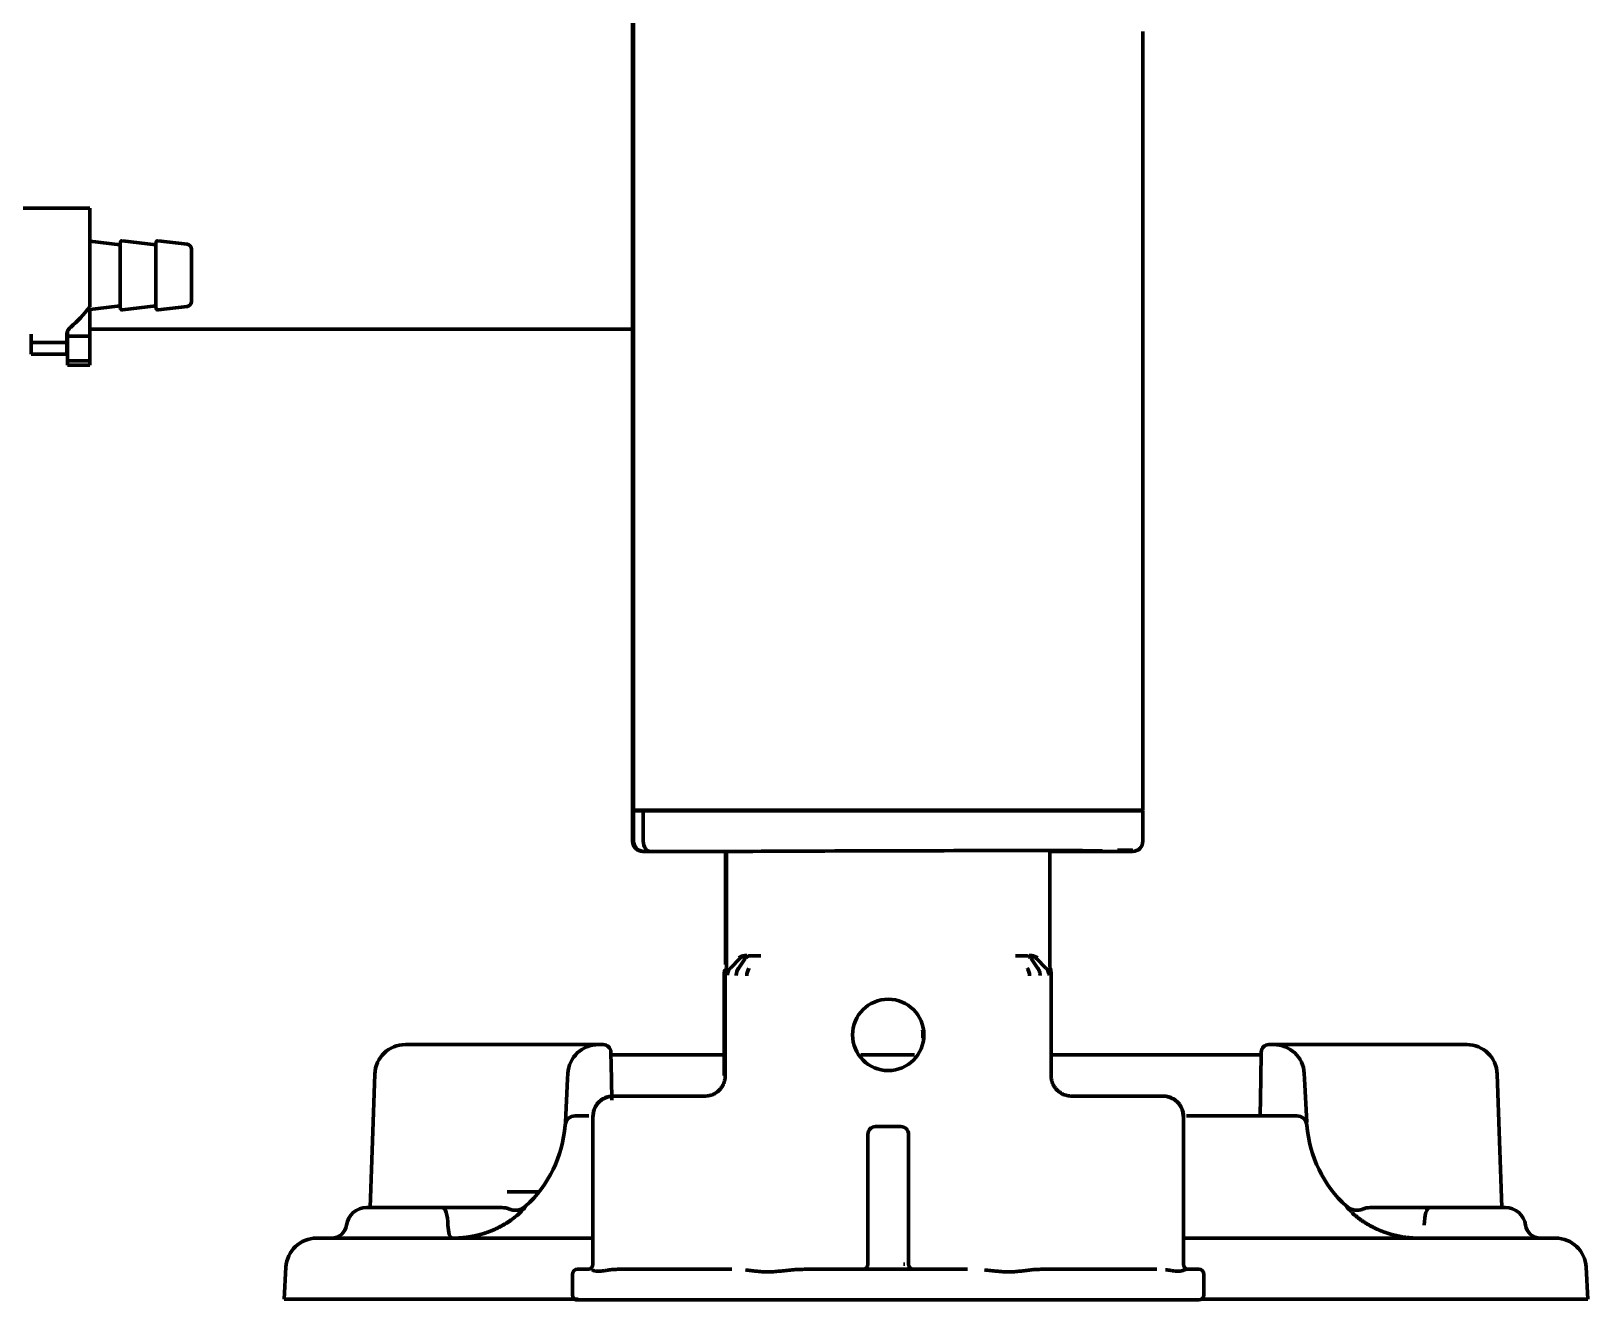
# Model space of a CAD drawing. Header units: inches. Extents: x -3077 to 7201, y 316 to 5463.
# Drawn here: x 7047.7 to 7200.5, y 1905.2 to 2029.7 of the extents above; entities that cross this region are included whole.
import ezdxf

# ---------------------------------------------------------------- set-up
doc = ezdxf.new("R2010")
doc.units = ezdxf.units.IN

msp = doc.modelspace()

# ---------------------------------------------------------------- linework, layer by layer
at = {"linetype": 'Continuous', "lineweight": 70}
for p, q in [((7106.81, 2083.76), (7106.81, 1953.26)), ((7106.71, 2081.96), (7106.71, 2000.46)), ((7156.81, 2029.69), (7156.81, 1953.26)), ((7053.41, 2012.36), (7045.41, 2012.36)), ((7053.41, 2002.66), (7053.41, 2012.36)), ((7056.41, 2008.76), (7053.41, 2009.12)), ((7056.41, 2008.96), (7056.41, 2005.76)), ((7059.91, 2008.76), (7056.63, 2009.15)), ((7059.91, 2008.96), (7059.91, 2005.76)), ((7062.97, 2008.81), (7060.13, 2009.15)), ((7063.41, 2008.31), (7063.41, 2003.2)), ((7056.41, 2005.76), (7056.41, 2002.56)), ((7059.91, 2005.76), (7059.91, 2002.56)), ((7053.17, 2002.36), (7056.41, 2002.76)), ((7053.41, 2002.39), (7053.41, 1999.77)), ((7056.63, 2002.36), (7059.91, 2002.76)), ((7060.13, 2002.36), (7062.97, 2002.7)), ((7047.66, 1999.16), (7047.66, 1999.99)), ((7051.16, 1999.16), (7051.16, 1999.99)), ((7051.21, 2000.26), (7051.21, 1999.77)), ((7051.21, 1999.33), (7051.21, 1999.77)), ((7053.41, 1999.77), (7051.21, 1999.77)), ((7051.21, 1997.35), (7051.21, 1999.33)), ((7053.4, 2000.46), (7105.11, 2000.46)), ((7053.41, 1999.77), (7053.41, 1999.33)), ((7053.41, 1999.33), (7053.41, 1997.35)), ((7106.71, 2000.46), (7105.11, 2000.46)), ((7106.71, 2000.48), (7106.71, 1953.21)), ((7047.66, 1998.03), (7047.66, 1999.16)), ((7047.66, 1999.16), (7051.16, 1999.16)), ((7051.16, 1998.03), (7047.66, 1998.03)), ((7051.16, 1999.16), (7051.16, 1998.03)), ((7051.21, 1996.93), (7051.21, 1997.35)), ((7053.41, 1997.35), (7051.21, 1997.35)), ((7053.41, 1996.93), (7051.21, 1996.93)), ((7053.41, 1997.35), (7053.41, 1996.93)), ((7106.71, 1950.21), (7106.71, 1953.21)), ((7106.81, 1953.21), (7106.71, 1953.21)), ((7108.61, 1953.26), (7106.81, 1953.26)), ((7107.54, 1953.21), (7106.81, 1953.21)), ((7106.81, 1950.21), (7106.81, 1953.21)), ((7107.54, 1953.21), (7107.76, 1953.21)), ((7107.76, 1953.21), (7107.76, 1950.21)), ((7107.99, 1953.21), (7107.76, 1953.21)), ((7107.76, 1953.21), (7107.76, 1950.21)), ((7107.91, 1953.21), (7108.06, 1953.26)), ((7107.99, 1953.21), (7109.76, 1953.21)), ((7155.01, 1953.26), (7108.61, 1953.26)), ((7109.06, 1953.26), (7108.91, 1953.21)), ((7154.31, 1953.21), (7109.76, 1953.21)), ((7110.52, 1953.26), (7110.42, 1953.21)), ((7110.52, 1953.26), (7110.42, 1953.21)), ((7119.33, 1953.21), (7119.18, 1953.26)), ((7134.18, 1953.21), (7134.03, 1953.26)), ((7149.74, 1953.21), (7149.59, 1953.26)), ((7154.31, 1953.21), (7156.81, 1953.21)), ((7156.81, 1953.26), (7155.01, 1953.26)), ((7155.71, 1953.21), (7155.56, 1953.26)), ((7156.71, 1953.26), (7156.71, 1953.21)), ((7156.81, 1950.35), (7156.81, 1953.21)), ((7108.14, 1949.21), (7108.37, 1949.21)), ((7108.24, 1949.21), (7108.47, 1949.21)), ((7108.47, 1949.21), (7116.96, 1949.21)), ((7108.47, 1949.21), (7116.96, 1949.21)), ((7115.83, 1949.21), (7115.83, 1938.12)), ((7115.93, 1949.21), (7115.93, 1938.12)), ((7147.68, 1938.12), (7147.68, 1949.3)), ((7147.68, 1949.21), (7155.14, 1949.21)), ((7147.68, 1949.21), (7155.14, 1949.21)), ((7155.14, 1949.21), (7155.37, 1949.21)), ((7156.81, 1950.21), (7156.81, 1950.35)), ((7117.25, 1938.7), (7116.31, 1937.76)), ((7117.77, 1938.69), (7117.1, 1937.74)), ((7118.26, 1938.98), (7119.3, 1938.97)), ((7144.31, 1938.97), (7145.35, 1938.98)), ((7145.84, 1938.69), (7146.51, 1937.74)), ((7146.36, 1938.7), (7147.3, 1937.76)), ((7115.71, 1927.21), (7115.71, 1937.27)), ((7115.81, 1927.21), (7115.81, 1937.27)), ((7117.1, 1937.74), (7117.1, 1937.74)), ((7147.81, 1927.21), (7147.81, 1937.27)), ((7084.4, 1930.26), (7089.9, 1930.26)), ((7089.9, 1930.26), (7097.36, 1930.26)), ((7097.36, 1930.26), (7103.35, 1930.26)), ((7103.35, 1930.26), (7103.8, 1930.26)), ((7103.8, 1930.26), (7103.83, 1930.26)), ((7104.58, 1929.52), (7104.63, 1926.88)), ((7115.71, 1929.26), (7104.59, 1929.26)), ((7134.4, 1929.26), (7129.11, 1929.26)), ((7168.42, 1929.26), (7147.8, 1929.26)), ((7168.38, 1926.88), (7168.43, 1929.52)), ((7169.21, 1930.26), (7169.18, 1930.26)), ((7169.21, 1930.26), (7169.66, 1930.26)), ((7169.66, 1930.26), (7175.66, 1930.26)), ((7175.66, 1930.26), (7183.11, 1930.26)), ((7183.11, 1930.26), (7188.61, 1930.26)), ((7081.4, 1927.36), (7080.95, 1914.26)), ((7100.11, 1922.63), (7100.33, 1926.91)), ((7100.33, 1926.91), (7100.36, 1927.41)), ((7104.63, 1926.88), (7104.66, 1924.81)), ((7168.32, 1923.26), (7168.38, 1926.88)), ((7172.65, 1927.41), (7172.68, 1926.91)), ((7172.68, 1926.91), (7172.91, 1922.63)), ((7192.06, 1914.26), (7191.61, 1927.36)), ((7104.82, 1925.21), (7113.81, 1925.21)), ((7149.81, 1925.21), (7158.79, 1925.21)), ((7102.42, 1923.26), (7101.08, 1923.26)), ((7102.82, 1923.2), (7102.82, 1908.71)), ((7160.79, 1923.2), (7160.79, 1908.71)), ((7171.93, 1923.26), (7161.09, 1923.26)), ((7129.81, 1921.46), (7129.81, 1908.71)), ((7133.06, 1922.21), (7130.56, 1922.21)), ((7133.81, 1908.71), (7133.81, 1921.46)), ((7096.51, 1915.81), (7094.41, 1915.81)), ((7097.53, 1915.81), (7096.51, 1915.81)), ((7080.6, 1914.26), (7088.06, 1914.26)), ((7192.41, 1914.26), (7184.95, 1914.26)), ((7102.82, 1911.26), (7075.67, 1911.26)), ((7197.34, 1911.26), (7160.79, 1911.26)), ((7072.51, 1905.26), (7072.67, 1908.41)), ((7100.81, 1907.71), (7100.81, 1905.71)), ((7101.31, 1908.21), (7102.46, 1908.21)), ((7105.44, 1908.21), (7116.47, 1908.21)), ((7124.01, 1908.21), (7130.03, 1908.21)), ((7130.91, 1908.21), (7132.71, 1908.21)), ((7133.58, 1908.21), (7139.6, 1908.21)), ((7147.14, 1908.21), (7158.17, 1908.21)), ((7162.31, 1908.21), (7161.15, 1908.21)), ((7162.81, 1905.71), (7162.81, 1907.71)), ((7200.51, 1905.26), (7200.34, 1908.41)), ((7072.51, 1905.26), (7101.36, 1905.26)), ((7101.21, 1905.21), (7101.31, 1905.21)), ((7101.31, 1905.21), (7162.31, 1905.21)), ((7162.52, 1905.26), (7200.51, 1905.26))]:
    msp.add_line(p, q, dxfattribs=at)
msp.add_circle((7131.81, 1931.21), 3.5, dxfattribs=at)
for centre, radius, start, end in [((7056.61, 2008.96), 0.2, 83.0635, 180), ((7060.11, 2008.96), 0.2, 83.0635, 180), ((7062.91, 2008.31), 0.5, 0, 83.0635), ((7056.61, 2002.56), 0.2, 180, 276.9365), ((7060.11, 2002.56), 0.2, 180, 276.9365), ((7062.91, 2003.2), 0.5, 276.9365, 0), ((7131.71, 1931.21), 3.5, 354.6056, 8.3475), ((7084.4, 1927.26), 3, 90, 178), ((7103.35, 1927.26), 3, 90, 177), ((7103.83, 1929.51), 0.75, 1, 90), ((7169.18, 1929.51), 0.75, 90, 179), ((7169.66, 1927.26), 3, 3, 90), ((7188.61, 1927.26), 3, 2, 90), ((7101.08, 1922.26), 1, 90, 175.5883), ((7171.93, 1922.26), 1, 4.4117, 90), ((7088.12, 1923.26), 12, 312.3399, 355.5883), ((7130.56, 1921.46), 0.75, 90, 180), ((7133.06, 1921.46), 0.75, 0, 90), ((7184.89, 1923.26), 12, 184.4117, 227.6601), ((7080.6, 1912.26), 2, 90, 171.7868), ((7192.41, 1912.26), 2, 8.2132, 90), ((7077.14, 1912.76), 1.5, 270, 351.7868), ((7195.87, 1912.76), 1.5, 188.2132, 270), ((7075.67, 1908.26), 3, 90, 177), ((7197.34, 1908.26), 3, 3, 90), ((7101.31, 1907.71), 0.5, 90, 180), ((7129.31, 1908.71), 0.5, 270, 0), ((7134.31, 1908.71), 0.5, 180, 270), ((7162.31, 1907.71), 0.5, 0, 90), ((7101.31, 1905.71), 0.5, 180, 270), ((7101.21, 1905.71), 0.5, 244.1573, 270), ((7162.31, 1905.71), 0.5, 270, 0)]:
    msp.add_arc(centre, radius, start, end, dxfattribs=at)
for centre, major_axis, ratio, start_param, end_param in [((7051.16, 2005.76), (3.88, 6.32), 0.486103, 4.123118, 4.514083), ((7107.71, 1950.21), (-1, 0), 0.999995, 0, 1.567711), ((7107.81, 1950.21), (-1, 0), 0.999995, 0, 1.567711), ((7109.2, 1949.21), (-1.5, 0), 0.003085, 0.00001, 0.785408), ((7108.47, 1950.21), (0, 1), 0.7071, 1.570796, 3.141593), ((7108.47, 1950.21), (0, 1), 0.7071, 1.570796, 3.141593), ((7109.3, 1949.21), (-1.5, 0), 0.003085, 0.00001, 0.785408), ((7131.81, 1949.21), (21, 0.06), 0.003085, 5.569494, 8.63937), ((7154.31, 1949.34), (1.5, 0), 0.003085, 6.283176, 7.853972), ((7154.31, 1949.21), (1.5, 0), 0.003085, 5.497778, 6.283176), ((7155.81, 1950.21), (-1, 0), 0.999995, 1.573882, 3.141593), ((7117.96, 1938), (-0.707, -0.707), 0.999695, 3.927142, 4.71239), ((7117.6, 1937.04), (-0.017, -1), 0.707053, 3.945502, 4.724738), ((7118.63, 1937.02), (-0.01, -1), 0.707088, 3.940402, 4.719667), ((7144.98, 1937.02), (0.01, -1), 0.707088, 1.564381, 2.342782), ((7104.82, 1923.2), (1.41, 1.41), 0.999695, 0.78555, 2.356042), ((7158.79, 1923.2), (-1.41, 1.41), 0.999695, 3.927143, 5.497635), ((7088.06, 1912.26), (0, -2), 0.263465, 1.714146, 3.141593), ((7093.87, 1912.26), (0, -2), 1, 2.752772, 3.14159), ((7179.14, 1912.26), (0, 2), 1, 0, 0.388814), ((7184.95, 1912.26), (0, -2), 0.263455, 3.141593, 4.569043), ((7088.97, 1912.76), (0, 1.5), 0.263454, 1.714393, 3.141591), ((7102.32, 1908.71), (0, -0.5), 0.999848, 0, 1.570796), ((7161.29, 1908.71), (0, -0.5), 0.999848, 4.712389, 6.283185)]:
    msp.add_ellipse(centre, major_axis=major_axis, ratio=ratio, start_param=start_param, end_param=end_param, dxfattribs=at)
for points in [[(7051.16, 1999.99), (7051.16, 2000.03), (7051.16, 2000.11), (7051.2, 2000.23), (7051.24, 2000.31), (7051.27, 2000.35)], [(7051.27, 2000.35), (7051.3, 2000.4), (7051.38, 2000.51), (7051.49, 2000.62), (7051.56, 2000.67)], [(7117.1, 1937.74), (7117.08, 1937.72), (7117.05, 1937.67), (7117.01, 1937.59), (7116.98, 1937.51), (7116.95, 1937.42), (7116.92, 1937.33), (7116.9, 1937.24), (7116.89, 1937.14), (7116.89, 1937.07), (7116.89, 1937.04)], [(7115.81, 1927.21), (7115.81, 1927.15), (7115.8, 1927.04), (7115.78, 1926.88), (7115.75, 1926.71), (7115.7, 1926.56), (7115.64, 1926.4), (7115.57, 1926.25), (7115.48, 1926.11), (7115.39, 1925.98), (7115.28, 1925.85), (7115.16, 1925.73), (7115.04, 1925.63), (7114.9, 1925.53), (7114.76, 1925.44), (7114.61, 1925.37), (7114.46, 1925.31), (7114.3, 1925.26), (7114.14, 1925.23), (7113.97, 1925.21), (7113.86, 1925.21), (7113.81, 1925.21)], [(7147.81, 1927.21), (7147.81, 1927.15), (7147.81, 1927.04), (7147.83, 1926.88), (7147.86, 1926.71), (7147.91, 1926.56), (7147.97, 1926.4), (7148.04, 1926.25), (7148.13, 1926.11), (7148.23, 1925.98), (7148.33, 1925.85), (7148.45, 1925.73), (7148.58, 1925.63), (7148.71, 1925.53), (7148.85, 1925.44), (7149, 1925.37), (7149.16, 1925.31), (7149.31, 1925.26), (7149.48, 1925.23), (7149.64, 1925.21), (7149.75, 1925.21), (7149.81, 1925.21)], [(7130.31, 1908.21), (7130.28, 1908.21), (7130.22, 1908.21), (7130.13, 1908.21), (7130.06, 1908.21), (7130.03, 1908.21)], [(7130.91, 1908.21), (7130.71, 1908.21), (7130.51, 1908.21), (7130.31, 1908.21)], [(7133.31, 1908.21), (7133.11, 1908.21), (7132.91, 1908.21), (7132.71, 1908.21)], [(7133.44, 1908.71), (7133.43, 1908.71), (7133.4, 1908.71), (7133.35, 1908.71), (7133.32, 1908.71), (7133.31, 1908.71)], [(7133.58, 1908.21), (7133.55, 1908.21), (7133.49, 1908.21), (7133.4, 1908.21), (7133.34, 1908.21), (7133.31, 1908.21)]]:
    msp.add_open_spline(points, degree=3, dxfattribs=at)
for points, knots in [([(7117.94, 1939.01), (7117.86, 1939.01), (7117.79, 1939.01), (7117.65, 1938.99), (7117.58, 1938.98), (7117.48, 1938.95), (7117.45, 1938.94), (7117.39, 1938.91), (7117.36, 1938.9), (7117.31, 1938.87), (7117.28, 1938.85), (7117.23, 1938.82), (7117.2, 1938.8), (7117.18, 1938.78)], [0, 0, 0, 0, 0.25, 0.25, 0.5, 0.5, 0.625, 0.625, 0.75, 0.75, 0.875, 0.875, 1, 1, 1, 1]), ([(7117.77, 1938.69), (7117.8, 1938.73), (7117.84, 1938.77), (7117.88, 1938.82), (7117.89, 1938.83), (7117.91, 1938.85), (7117.92, 1938.85), (7117.95, 1938.88), (7117.97, 1938.89), (7118.04, 1938.93), (7118.08, 1938.95), (7118.14, 1938.97), (7118.15, 1938.97), (7118.17, 1938.97), (7118.17, 1938.97), (7118.18, 1938.97), (7118.18, 1938.98), (7118.19, 1938.98), (7118.22, 1938.98), (7118.24, 1938.98), (7118.26, 1938.98)], [0, 0, 0, 0, 0.25, 0.25, 0.3125, 0.3125, 0.375, 0.375, 0.5, 0.5, 0.75, 0.75, 0.8125, 0.828125, 0.828125, 0.84375, 0.84375, 0.875, 0.875, 1, 1, 1, 1]), ([(7145.84, 1938.69), (7145.81, 1938.73), (7145.78, 1938.77), (7145.72, 1938.83), (7145.7, 1938.85), (7145.67, 1938.87), (7145.66, 1938.88), (7145.64, 1938.89), (7145.63, 1938.9), (7145.57, 1938.93), (7145.53, 1938.95), (7145.47, 1938.97), (7145.46, 1938.97), (7145.44, 1938.97), (7145.44, 1938.97), (7145.44, 1938.97), (7145.43, 1938.98), (7145.42, 1938.98), (7145.39, 1938.98), (7145.37, 1938.98), (7145.35, 1938.98)], [0, 0, 0, 0, 0.25, 0.25, 0.375, 0.375, 0.4375, 0.4375, 0.5, 0.5, 0.75, 0.75, 0.8125, 0.828125, 0.828125, 0.84375, 0.84375, 0.875, 0.875, 1, 1, 1, 1]), ([(7146.36, 1938.7), (7146.32, 1938.75), (7146.21, 1938.83), (7146.1, 1938.89), (7145.98, 1938.94), (7145.92, 1938.96), (7145.83, 1938.98), (7145.81, 1938.98), (7145.79, 1938.99), (7145.77, 1938.99), (7145.76, 1938.99), (7145.72, 1938.99), (7145.69, 1939), (7145.66, 1939)], [0, 0, 0, 0, 0.25, 0.5, 0.5, 0.75, 0.75, 0.8125, 0.84375, 0.84375, 0.875, 0.875, 1, 1, 1, 1]), ([(7146.44, 1938.78), (7146.39, 1938.82), (7146.33, 1938.85), (7146.22, 1938.91), (7146.16, 1938.94), (7146.03, 1938.98), (7145.97, 1938.99), (7145.82, 1939.01), (7145.75, 1939.01), (7145.67, 1939.01)], [0, 0, 0, 0, 0.25, 0.25, 0.5, 0.5, 0.75, 0.75, 1, 1, 1, 1]), ([(7115.75, 1937.55), (7115.75, 1937.55), (7115.75, 1937.55), (7115.74, 1937.53), (7115.73, 1937.48), (7115.72, 1937.41), (7115.71, 1937.34), (7115.71, 1937.29), (7115.71, 1937.27)], [0, 0, 0, 0, 0.000031, 0.000031, 0.250024, 0.500016, 0.750008, 1, 1, 1, 1]), ([(7115.85, 1937.55), (7115.85, 1937.55), (7115.85, 1937.55), (7115.84, 1937.53), (7115.83, 1937.48), (7115.82, 1937.41), (7115.81, 1937.34), (7115.81, 1937.29), (7115.81, 1937.27)], [0, 0, 0, 0, 0.000031, 0.000031, 0.250024, 0.500016, 0.750008, 1, 1, 1, 1]), ([(7115.85, 1937.55), (7115.88, 1937.64), (7115.9, 1937.74), (7115.92, 1937.88), (7115.92, 1937.95), (7115.93, 1938.04), (7115.93, 1938.08), (7115.93, 1938.09), (7115.93, 1938.1), (7115.93, 1938.11), (7115.93, 1938.12), (7115.93, 1938.12)], [0, 0, 0, 0, 0.5, 0.5, 0.75, 0.875, 0.9375, 0.9375, 0.96875, 0.96875, 1, 1, 1, 1]), ([(7116.31, 1937.76), (7116.26, 1937.72), (7116.22, 1937.67), (7116.15, 1937.56), (7116.12, 1937.5), (7116.07, 1937.38), (7116.05, 1937.31), (7116.02, 1937.19), (7116.02, 1937.12), (7116.02, 1937.06)], [0, 0, 0, 0, 0.25, 0.25, 0.5, 0.5, 0.75, 0.75, 1, 1, 1, 1]), ([(7118.13, 1937.73), (7118.13, 1937.73), (7118.13, 1937.73), (7118.12, 1937.7), (7118.09, 1937.65), (7118.04, 1937.58), (7118.01, 1937.49), (7117.98, 1937.4), (7117.96, 1937.31), (7117.94, 1937.22), (7117.93, 1937.12), (7117.93, 1937.06), (7117.92, 1937.02)], [0, 0, 0, 0, 0.00004, 0.00004, 0.125035, 0.25003, 0.375025, 0.50002, 0.625015, 0.75001, 0.875005, 1, 1, 1, 1]), ([(7145.47, 1937.73), (7145.48, 1937.72), (7145.49, 1937.71), (7145.51, 1937.68), (7145.51, 1937.67), (7145.54, 1937.63), (7145.55, 1937.61), (7145.59, 1937.53), (7145.61, 1937.47), (7145.64, 1937.38), (7145.65, 1937.35), (7145.66, 1937.28), (7145.67, 1937.25), (7145.68, 1937.19), (7145.68, 1937.15), (7145.68, 1937.1), (7145.68, 1937.09), (7145.68, 1937.08), (7145.69, 1937.06), (7145.69, 1937.04), (7145.69, 1937.02)], [0, 0, 0, 0, 0.0625, 0.0625, 0.125, 0.125, 0.25, 0.25, 0.5, 0.5, 0.625, 0.625, 0.75, 0.75, 0.875, 0.90625, 0.921875, 0.921875, 0.9375, 1, 1, 1, 1]), ([(7146.51, 1937.74), (7146.53, 1937.72), (7146.55, 1937.69), (7146.57, 1937.65), (7146.58, 1937.63), (7146.58, 1937.63), (7146.58, 1937.63), (7146.58, 1937.62), (7146.59, 1937.61), (7146.6, 1937.6), (7146.63, 1937.54), (7146.65, 1937.48), (7146.68, 1937.36), (7146.7, 1937.29), (7146.72, 1937.17), (7146.72, 1937.11), (7146.72, 1937.04)], [0, 0, 0, 0, 0.125, 0.1875, 0.195313, 0.195313, 0.203125, 0.203125, 0.21875, 0.25, 0.25, 0.5, 0.5, 0.75, 0.75, 1, 1, 1, 1]), ([(7147.6, 1937.06), (7147.6, 1937.12), (7147.59, 1937.18), (7147.57, 1937.31), (7147.55, 1937.37), (7147.51, 1937.47), (7147.49, 1937.51), (7147.47, 1937.55), (7147.46, 1937.55), (7147.46, 1937.56), (7147.46, 1937.56), (7147.46, 1937.56), (7147.46, 1937.57), (7147.44, 1937.58), (7147.43, 1937.6), (7147.39, 1937.67), (7147.35, 1937.72), (7147.3, 1937.76)], [0, 0, 0, 0, 0.25, 0.25, 0.5, 0.5, 0.625, 0.65625, 0.660156, 0.660156, 0.664063, 0.664063, 0.671875, 0.6875, 0.75, 0.75, 1, 1, 1, 1]), ([(7147.76, 1937.55), (7147.74, 1937.64), (7147.72, 1937.74), (7147.69, 1937.88), (7147.69, 1937.95), (7147.68, 1938.04), (7147.68, 1938.08), (7147.68, 1938.09), (7147.68, 1938.1), (7147.68, 1938.11), (7147.68, 1938.12), (7147.68, 1938.12)], [0, 0, 0, 0, 0.5, 0.5, 0.75, 0.875, 0.9375, 0.9375, 0.96875, 0.96875, 1, 1, 1, 1]), ([(7147.76, 1937.55), (7147.76, 1937.55), (7147.76, 1937.55), (7147.77, 1937.53), (7147.78, 1937.48), (7147.8, 1937.41), (7147.8, 1937.34), (7147.81, 1937.29), (7147.81, 1937.27)], [0, 0, 0, 0, 0.000031, 0.000031, 0.250024, 0.500016, 0.750008, 1, 1, 1, 1]), ([(7102.82, 1923.21), (7102.82, 1923.22), (7102.82, 1923.24), (7102.82, 1923.27), (7102.82, 1923.29), (7102.82, 1923.34), (7102.83, 1923.37), (7102.84, 1923.47), (7102.86, 1923.6), (7102.89, 1923.72), (7102.92, 1923.82), (7102.93, 1923.85), (7102.95, 1923.91), (7102.96, 1923.94), (7103.02, 1924.09), (7103.08, 1924.21), (7103.19, 1924.37), (7103.23, 1924.42), (7103.29, 1924.5), (7103.32, 1924.52), (7103.36, 1924.57), (7103.38, 1924.6), (7103.5, 1924.71), (7103.6, 1924.79), (7103.73, 1924.89), (7103.76, 1924.9), (7103.8, 1924.93), (7103.82, 1924.94), (7103.85, 1924.95), (7103.92, 1924.99), (7103.99, 1925.03), (7104.17, 1925.1), (7104.3, 1925.14), (7104.46, 1925.17), (7104.49, 1925.18), (7104.56, 1925.19), (7104.59, 1925.19), (7104.69, 1925.2), (7104.75, 1925.21), (7104.82, 1925.21)], [0, 0, 0, 0, 0.015625, 0.015625, 0.03125, 0.03125, 0.0625, 0.0625, 0.125, 0.1875, 0.1875, 0.21875, 0.21875, 0.25, 0.25, 0.375, 0.375, 0.4375, 0.4375, 0.46875, 0.46875, 0.5, 0.5, 0.625, 0.625, 0.65625, 0.65625, 0.671875, 0.671875, 0.6875, 0.75, 0.75, 0.875, 0.875, 0.90625, 0.90625, 0.9375, 0.9375, 1, 1, 1, 1]), ([(7160.79, 1923.21), (7160.79, 1923.22), (7160.79, 1923.24), (7160.79, 1923.27), (7160.79, 1923.29), (7160.79, 1923.34), (7160.79, 1923.37), (7160.78, 1923.47), (7160.76, 1923.6), (7160.72, 1923.72), (7160.7, 1923.82), (7160.69, 1923.85), (7160.66, 1923.91), (7160.65, 1923.94), (7160.59, 1924.09), (7160.53, 1924.21), (7160.42, 1924.37), (7160.38, 1924.42), (7160.32, 1924.5), (7160.3, 1924.52), (7160.25, 1924.57), (7160.23, 1924.6), (7160.11, 1924.71), (7160.01, 1924.79), (7159.88, 1924.89), (7159.85, 1924.9), (7159.81, 1924.93), (7159.79, 1924.94), (7159.76, 1924.95), (7159.69, 1924.99), (7159.62, 1925.03), (7159.44, 1925.1), (7159.31, 1925.14), (7159.15, 1925.17), (7159.12, 1925.18), (7159.05, 1925.19), (7159.02, 1925.19), (7158.92, 1925.2), (7158.86, 1925.21), (7158.79, 1925.21)], [0, 0, 0, 0, 0.015625, 0.015625, 0.03125, 0.03125, 0.0625, 0.0625, 0.125, 0.1875, 0.1875, 0.21875, 0.21875, 0.25, 0.25, 0.375, 0.375, 0.4375, 0.4375, 0.46875, 0.46875, 0.5, 0.5, 0.625, 0.625, 0.65625, 0.65625, 0.671875, 0.671875, 0.6875, 0.75, 0.75, 0.875, 0.875, 0.90625, 0.90625, 0.9375, 0.9375, 1, 1, 1, 1]), ([(7092.28, 1914.26), (7091.95, 1914.26), (7091.62, 1914.26), (7091.13, 1914.26), (7090.96, 1914.26), (7090.62, 1914.26), (7090.45, 1914.26), (7090.1, 1914.26), (7089.93, 1914.26), (7089.66, 1914.26), (7089.57, 1914.26), (7089.39, 1914.26), (7089.3, 1914.26), (7089.02, 1914.26), (7088.83, 1914.26), (7088.45, 1914.26), (7088.26, 1914.26), (7088.06, 1914.26)], [0, 0, 0, 0, 0.25, 0.25, 0.375, 0.375, 0.5, 0.5, 0.625, 0.625, 0.6875, 0.6875, 0.75, 0.75, 0.875, 0.875, 1, 1, 1, 1]), ([(7093.87, 1914.26), (7093.87, 1914.26), (7093.86, 1914.26), (7093.83, 1914.26), (7093.8, 1914.26), (7093.74, 1914.26), (7093.7, 1914.26), (7093.62, 1914.26), (7093.6, 1914.26), (7093.55, 1914.26), (7093.54, 1914.26), (7093.51, 1914.26), (7093.49, 1914.26), (7093.41, 1914.26), (7093.33, 1914.26), (7093.17, 1914.26), (7093.08, 1914.26), (7092.95, 1914.26), (7092.93, 1914.26), (7092.88, 1914.26), (7092.85, 1914.26), (7092.77, 1914.26), (7092.71, 1914.26), (7092.54, 1914.26), (7092.41, 1914.26), (7092.28, 1914.26)], [0, 0, 0, 0, 0.120168, 0.120168, 0.245859, 0.245859, 0.371549, 0.371549, 0.434394, 0.434394, 0.465816, 0.465816, 0.497239, 0.497239, 0.622929, 0.622929, 0.74862, 0.74862, 0.780042, 0.780042, 0.811465, 0.811465, 0.87431, 0.87431, 1, 1, 1, 1]), ([(7094.72, 1913), (7094.73, 1913.01), (7094.74, 1913.02), (7094.76, 1913.03), (7094.78, 1913.05), (7094.81, 1913.06), (7094.83, 1913.08), (7094.85, 1913.09), (7094.87, 1913.11), (7094.89, 1913.12), (7094.91, 1913.14), (7094.93, 1913.15), (7094.95, 1913.17), (7094.97, 1913.18), (7094.99, 1913.2), (7095.01, 1913.21), (7095.03, 1913.23), (7095.05, 1913.24), (7095.07, 1913.26), (7095.09, 1913.27), (7095.11, 1913.29), (7095.13, 1913.3), (7095.15, 1913.32), (7095.17, 1913.33), (7095.19, 1913.35), (7095.2, 1913.36), (7095.22, 1913.38), (7095.24, 1913.39), (7095.26, 1913.41), (7095.28, 1913.42), (7095.29, 1913.44), (7095.31, 1913.45), (7095.33, 1913.47), (7095.35, 1913.48), (7095.36, 1913.5), (7095.38, 1913.51), (7095.44, 1913.57), (7095.54, 1913.65), (7095.66, 1913.77), (7095.77, 1913.87), (7095.86, 1913.97), (7095.95, 1914.07), (7096.02, 1914.15), (7096.08, 1914.22), (7096.11, 1914.26), (7096.13, 1914.29), (7096.14, 1914.3), (7096.15, 1914.31), (7096.16, 1914.32), (7096.17, 1914.33), (7096.17, 1914.34), (7096.18, 1914.35), (7096.19, 1914.36), (7096.19, 1914.37), (7096.19, 1914.37), (7096.2, 1914.38), (7096.2, 1914.38), (7096.2, 1914.38), (7096.2, 1914.38), (7096.2, 1914.39), (7096.2, 1914.39), (7096.2, 1914.39)], [0, 0, 0, 0, 0.005981, 0.011979, 0.017993, 0.024024, 0.030072, 0.036136, 0.042216, 0.048312, 0.054424, 0.060552, 0.066696, 0.072855, 0.07903, 0.085221, 0.091427, 0.097648, 0.103885, 0.110137, 0.116404, 0.122686, 0.128984, 0.135296, 0.141623, 0.147964, 0.154321, 0.160692, 0.167078, 0.173478, 0.179893, 0.186322, 0.192766, 0.199223, 0.205695, 0.212182, 0.218682, 0.277307, 0.334296, 0.389687, 0.443531, 0.513013, 0.578894, 0.641314, 0.700366, 0.720227, 0.739948, 0.759533, 0.778983, 0.798302, 0.817491, 0.83655, 0.855481, 0.874285, 0.892964, 0.911522, 0.92996, 0.94828, 0.966483, 0.984571, 1, 1, 1, 1]), ([(7176.81, 1914.39), (7176.86, 1914.34), (7176.92, 1914.29), (7177.04, 1914.21), (7177.11, 1914.17), (7177.24, 1914.11), (7177.31, 1914.08), (7177.45, 1914.04), (7177.52, 1914.02), (7177.67, 1914), (7177.74, 1914), (7177.88, 1913.99), (7177.95, 1914), (7178.08, 1914.02), (7178.15, 1914.03), (7178.27, 1914.06), (7178.33, 1914.08), (7178.39, 1914.11)], [0, 0, 0, 0, 0.125, 0.125, 0.25, 0.25, 0.375, 0.375, 0.5, 0.5, 0.625, 0.625, 0.75, 0.75, 0.875, 0.875, 1, 1, 1, 1]), ([(7176.81, 1914.39), (7176.81, 1914.39), (7176.81, 1914.38), (7176.81, 1914.38), (7176.81, 1914.38), (7176.81, 1914.38), (7176.81, 1914.38), (7176.81, 1914.38), (7176.81, 1914.38), (7176.81, 1914.37), (7176.82, 1914.37), (7176.82, 1914.37), (7176.82, 1914.37), (7176.82, 1914.36), (7176.83, 1914.36), (7176.83, 1914.35), (7176.84, 1914.34), (7176.85, 1914.32), (7176.87, 1914.3), (7176.9, 1914.27), (7176.93, 1914.22), (7176.99, 1914.15), (7177.06, 1914.07), (7177.15, 1913.97), (7177.25, 1913.87), (7177.35, 1913.77), (7177.47, 1913.65), (7177.57, 1913.56), (7177.65, 1913.5), (7177.68, 1913.47), (7177.72, 1913.44), (7177.76, 1913.41), (7177.79, 1913.37), (7177.83, 1913.34), (7177.87, 1913.31), (7177.91, 1913.28), (7177.95, 1913.25), (7177.99, 1913.22), (7178.03, 1913.19), (7178.07, 1913.16), (7178.12, 1913.12), (7178.16, 1913.09), (7178.2, 1913.06), (7178.25, 1913.03), (7178.28, 1913.01), (7178.29, 1913)], [0, 0, 0, 0, 0.029105, 0.038847, 0.048609, 0.058391, 0.068194, 0.078018, 0.087864, 0.09773, 0.107619, 0.117529, 0.127462, 0.137417, 0.147396, 0.157398, 0.192275, 0.227923, 0.264352, 0.301579, 0.36045, 0.422688, 0.488383, 0.557676, 0.611378, 0.666619, 0.723453, 0.781915, 0.795247, 0.808519, 0.821731, 0.834881, 0.84797, 0.860996, 0.87396, 0.886861, 0.899697, 0.912469, 0.925176, 0.937816, 0.95039, 0.962897, 0.975334, 0.987703, 1, 1, 1, 1]), ([(7180.73, 1914.26), (7180.7, 1914.26), (7180.66, 1914.26), (7180.6, 1914.26), (7180.51, 1914.26), (7180.42, 1914.26), (7180.24, 1914.26), (7180.14, 1914.26), (7179.99, 1914.26), (7179.94, 1914.26), (7179.87, 1914.26), (7179.85, 1914.26), (7179.81, 1914.26), (7179.7, 1914.26), (7179.61, 1914.26), (7179.51, 1914.26), (7179.47, 1914.26), (7179.43, 1914.26), (7179.42, 1914.26), (7179.39, 1914.26), (7179.38, 1914.26), (7179.32, 1914.26), (7179.27, 1914.26), (7179.21, 1914.26), (7179.18, 1914.26), (7179.15, 1914.26), (7179.14, 1914.26), (7179.14, 1914.26)], [0, 0, 0, 0, 0.031409, 0.031409, 0.062818, 0.125636, 0.125636, 0.251273, 0.251273, 0.314091, 0.314091, 0.3455, 0.3455, 0.376909, 0.502546, 0.502546, 0.565364, 0.565364, 0.596773, 0.596773, 0.628182, 0.628182, 0.753819, 0.753819, 0.879455, 0.879455, 1, 1, 1, 1]), ([(7184.95, 1914.26), (7184.75, 1914.26), (7184.56, 1914.26), (7184.28, 1914.26), (7184.18, 1914.26), (7183.99, 1914.26), (7183.9, 1914.26), (7183.44, 1914.26), (7183.08, 1914.26), (7182.65, 1914.26), (7182.56, 1914.26), (7182.39, 1914.26), (7182.31, 1914.26), (7182.05, 1914.26), (7181.89, 1914.26), (7181.39, 1914.26), (7181.06, 1914.26), (7180.73, 1914.26)], [0, 0, 0, 0, 0.125, 0.125, 0.1875, 0.1875, 0.25, 0.25, 0.5, 0.5, 0.5625, 0.5625, 0.625, 0.625, 0.75, 0.75, 1, 1, 1, 1]), ([(7088.97, 1911.26), (7088.99, 1911.26), (7089.02, 1911.26), (7089.06, 1911.26), (7089.11, 1911.26), (7089.15, 1911.26), (7089.19, 1911.26), (7089.24, 1911.26), (7089.28, 1911.26), (7089.32, 1911.26), (7089.37, 1911.26), (7089.41, 1911.26), (7089.45, 1911.27), (7089.5, 1911.27), (7089.54, 1911.27), (7089.59, 1911.27), (7089.63, 1911.28), (7089.67, 1911.28), (7089.72, 1911.28), (7089.76, 1911.28), (7089.8, 1911.29), (7089.85, 1911.29), (7089.89, 1911.29), (7089.93, 1911.3), (7089.98, 1911.3), (7090.02, 1911.31), (7090.06, 1911.31), (7090.11, 1911.31), (7090.15, 1911.32), (7090.19, 1911.32), (7090.24, 1911.33), (7090.28, 1911.33), (7090.32, 1911.34), (7090.37, 1911.34), (7090.41, 1911.35), (7090.45, 1911.36), (7090.49, 1911.36), (7090.54, 1911.37), (7090.58, 1911.37), (7090.62, 1911.38), (7090.67, 1911.39), (7090.71, 1911.39), (7090.75, 1911.4), (7090.79, 1911.41), (7090.84, 1911.42), (7090.88, 1911.42), (7090.92, 1911.43), (7090.96, 1911.44), (7091.01, 1911.45), (7091.05, 1911.45), (7091.09, 1911.46), (7091.13, 1911.47), (7091.17, 1911.48), (7091.22, 1911.49), (7091.26, 1911.5), (7091.3, 1911.51), (7091.34, 1911.52), (7091.38, 1911.53), (7091.42, 1911.54), (7091.47, 1911.55), (7091.51, 1911.56), (7091.55, 1911.57), (7091.59, 1911.58), (7091.63, 1911.59), (7091.67, 1911.6), (7091.71, 1911.61), (7091.75, 1911.62), (7091.79, 1911.63), (7091.83, 1911.64), (7091.87, 1911.65), (7091.92, 1911.67), (7091.96, 1911.68), (7092, 1911.69), (7092.04, 1911.7), (7092.08, 1911.71), (7092.12, 1911.73), (7092.17, 1911.74), (7092.23, 1911.76), (7092.31, 1911.79), (7092.39, 1911.82), (7092.47, 1911.84), (7092.54, 1911.87), (7092.62, 1911.9), (7092.7, 1911.93), (7092.78, 1911.96), (7092.85, 1911.99), (7092.93, 1912.02), (7093.01, 1912.05), (7093.08, 1912.09), (7093.16, 1912.12), (7093.23, 1912.15), (7093.31, 1912.19), (7093.38, 1912.22), (7093.46, 1912.26), (7093.53, 1912.3), (7093.6, 1912.33), (7093.68, 1912.37), (7093.75, 1912.41), (7093.82, 1912.45), (7093.89, 1912.49), (7093.96, 1912.53), (7094.04, 1912.57), (7094.11, 1912.61), (7094.18, 1912.65), (7094.25, 1912.69), (7094.32, 1912.73), (7094.38, 1912.78), (7094.45, 1912.82), (7094.52, 1912.87), (7094.59, 1912.91), (7094.65, 1912.95), (7094.7, 1912.98), (7094.72, 1913)], [0, 0, 0, 0, 0.006366, 0.012739, 0.019119, 0.025506, 0.031899, 0.0383, 0.044708, 0.051122, 0.057542, 0.06397, 0.070404, 0.076844, 0.083291, 0.089744, 0.096204, 0.10267, 0.109142, 0.115621, 0.122106, 0.128598, 0.135096, 0.1416, 0.14811, 0.154627, 0.16115, 0.167679, 0.174215, 0.180756, 0.187304, 0.193857, 0.200417, 0.206983, 0.213555, 0.220133, 0.226717, 0.233307, 0.239902, 0.246504, 0.253112, 0.259725, 0.266344, 0.272969, 0.2796, 0.286236, 0.292878, 0.299525, 0.306178, 0.312837, 0.319501, 0.326171, 0.332846, 0.339527, 0.346213, 0.352904, 0.359602, 0.366304, 0.373012, 0.379725, 0.386443, 0.393167, 0.399896, 0.40663, 0.413369, 0.420114, 0.426863, 0.433618, 0.440378, 0.447143, 0.453913, 0.460688, 0.467469, 0.474254, 0.481044, 0.487839, 0.494639, 0.508034, 0.521492, 0.535014, 0.5486, 0.562249, 0.575962, 0.589737, 0.603575, 0.617475, 0.631436, 0.64546, 0.659546, 0.673693, 0.687901, 0.70217, 0.7165, 0.73089, 0.74534, 0.75985, 0.774421, 0.78905, 0.80374, 0.818488, 0.833295, 0.84816, 0.863085, 0.878067, 0.893108, 0.908207, 0.923363, 0.938576, 0.953847, 0.969175, 0.984559, 1, 1, 1, 1]), ([(7178.29, 1913), (7178.3, 1912.99), (7178.33, 1912.98), (7178.36, 1912.95), (7178.39, 1912.93), (7178.43, 1912.91), (7178.46, 1912.88), (7178.5, 1912.86), (7178.53, 1912.84), (7178.57, 1912.82), (7178.6, 1912.79), (7178.64, 1912.77), (7178.67, 1912.75), (7178.71, 1912.73), (7178.74, 1912.71), (7178.78, 1912.69), (7178.81, 1912.66), (7178.85, 1912.64), (7178.88, 1912.62), (7178.92, 1912.6), (7178.96, 1912.58), (7178.99, 1912.56), (7179.03, 1912.54), (7179.06, 1912.52), (7179.1, 1912.5), (7179.14, 1912.48), (7179.17, 1912.46), (7179.21, 1912.44), (7179.25, 1912.42), (7179.29, 1912.4), (7179.32, 1912.38), (7179.36, 1912.36), (7179.4, 1912.34), (7179.43, 1912.32), (7179.47, 1912.3), (7179.51, 1912.28), (7179.55, 1912.26), (7179.59, 1912.24), (7179.62, 1912.23), (7179.66, 1912.21), (7179.7, 1912.19), (7179.74, 1912.17), (7179.78, 1912.16), (7179.81, 1912.14), (7179.85, 1912.12), (7179.89, 1912.1), (7179.93, 1912.09), (7179.97, 1912.07), (7180.01, 1912.05), (7180.05, 1912.04), (7180.09, 1912.02), (7180.12, 1912), (7180.16, 1911.99), (7180.2, 1911.97), (7180.24, 1911.96), (7180.28, 1911.94), (7180.32, 1911.93), (7180.36, 1911.91), (7180.4, 1911.9), (7180.44, 1911.88), (7180.48, 1911.87), (7180.52, 1911.85), (7180.56, 1911.84), (7180.6, 1911.83), (7180.64, 1911.81), (7180.68, 1911.8), (7180.72, 1911.79), (7180.86, 1911.74), (7181.12, 1911.66), (7181.49, 1911.56), (7181.87, 1911.47), (7182.16, 1911.42), (7182.34, 1911.39), (7182.43, 1911.37), (7182.52, 1911.36), (7182.6, 1911.35), (7182.69, 1911.34), (7182.78, 1911.33), (7182.87, 1911.32), (7182.96, 1911.31), (7183.05, 1911.3), (7183.14, 1911.29), (7183.22, 1911.29), (7183.31, 1911.28), (7183.4, 1911.27), (7183.49, 1911.27), (7183.58, 1911.26), (7183.67, 1911.26), (7183.77, 1911.26), (7183.86, 1911.26), (7183.95, 1911.26), (7184.01, 1911.26), (7184.04, 1911.26)], [0, 0, 0, 0, 0.007905, 0.015796, 0.023671, 0.031531, 0.039376, 0.047206, 0.055021, 0.06282, 0.070604, 0.078373, 0.086127, 0.093865, 0.101588, 0.109296, 0.116988, 0.124665, 0.132326, 0.139972, 0.147602, 0.155217, 0.162816, 0.170399, 0.177967, 0.185518, 0.193055, 0.200575, 0.20808, 0.215569, 0.223043, 0.2305, 0.237942, 0.245367, 0.252777, 0.26017, 0.267548, 0.27491, 0.282255, 0.289584, 0.296897, 0.304194, 0.311475, 0.31874, 0.325988, 0.333221, 0.340437, 0.347636, 0.354819, 0.361986, 0.369136, 0.37627, 0.383387, 0.390488, 0.397572, 0.404639, 0.41169, 0.418724, 0.425741, 0.432742, 0.439726, 0.446693, 0.453644, 0.460577, 0.467494, 0.474394, 0.481276, 0.488142, 0.550495, 0.612099, 0.672931, 0.732973, 0.746426, 0.759869, 0.773302, 0.786725, 0.800139, 0.813542, 0.826934, 0.840316, 0.853687, 0.867047, 0.880396, 0.893734, 0.907061, 0.920376, 0.93368, 0.946971, 0.960249, 0.973514, 0.986764, 1, 1, 1, 1]), ([(7104.58, 1908.16), (7104.52, 1908.15), (7104.46, 1908.15), (7104.34, 1908.13), (7104.28, 1908.12), (7104.12, 1908.1), (7104.01, 1908.08), (7103.81, 1908.05), (7103.71, 1908.04), (7103.58, 1908.02), (7103.53, 1908.02), (7103.45, 1908.01), (7103.37, 1908.01), (7103.29, 1908.01), (7103.22, 1908.02), (7103.18, 1908.02), (7103.11, 1908.03), (7103.08, 1908.04), (7103.02, 1908.05), (7102.99, 1908.06), (7102.9, 1908.08), (7102.85, 1908.1), (7102.76, 1908.13), (7102.72, 1908.15), (7102.69, 1908.16)], [0, 0, 0, 0, 0.0625, 0.0625, 0.125, 0.125, 0.25, 0.25, 0.375, 0.375, 0.4375, 0.4375, 0.5, 0.5625, 0.5625, 0.625, 0.625, 0.6875, 0.6875, 0.75, 0.75, 0.875, 0.875, 1, 1, 1, 1]), ([(7105.44, 1908.21), (7105.3, 1908.21), (7105.15, 1908.2), (7104.93, 1908.19), (7104.86, 1908.19), (7104.72, 1908.18), (7104.65, 1908.17), (7104.58, 1908.16)], [0, 0, 0, 0, 0.5, 0.5, 0.75, 0.75, 1, 1, 1, 1]), ([(7122.36, 1908.14), (7122.15, 1908.12), (7121.95, 1908.1), (7121.54, 1908.06), (7121.34, 1908.04), (7120.94, 1908), (7120.75, 1907.98), (7120.5, 1907.96), (7120.45, 1907.96), (7120.35, 1907.95), (7120.3, 1907.95), (7120.16, 1907.94), (7119.96, 1907.94), (7119.77, 1907.94), (7119.58, 1907.95), (7119.49, 1907.96), (7119.3, 1907.97), (7119.21, 1907.98), (7119.07, 1907.99), (7119.03, 1908), (7118.93, 1908.01), (7118.89, 1908.01), (7118.66, 1908.04), (7118.49, 1908.06), (7118.14, 1908.1), (7117.97, 1908.12), (7117.8, 1908.14)], [0, 0, 0, 0, 0.125, 0.125, 0.25, 0.25, 0.375, 0.375, 0.40625, 0.40625, 0.4375, 0.4375, 0.5, 0.5625, 0.5625, 0.625, 0.625, 0.6875, 0.6875, 0.71875, 0.71875, 0.75, 0.75, 0.875, 0.875, 1, 1, 1, 1]), ([(7124.01, 1908.21), (7123.73, 1908.21), (7123.46, 1908.2), (7123.05, 1908.19), (7122.91, 1908.18), (7122.63, 1908.17), (7122.5, 1908.16), (7122.36, 1908.14)], [0, 0, 0, 0, 0.5, 0.5, 0.75, 0.75, 1, 1, 1, 1]), ([(7145.81, 1908.14), (7145.64, 1908.12), (7145.47, 1908.1), (7145.13, 1908.06), (7144.95, 1908.04), (7144.59, 1908), (7144.4, 1907.98), (7144.17, 1907.96), (7144.12, 1907.96), (7144.03, 1907.95), (7143.98, 1907.95), (7143.84, 1907.94), (7143.65, 1907.94), (7143.45, 1907.94), (7143.26, 1907.95), (7143.16, 1907.96), (7142.97, 1907.97), (7142.87, 1907.98), (7142.72, 1907.99), (7142.67, 1908), (7142.57, 1908.01), (7142.52, 1908.01), (7142.27, 1908.04), (7142.07, 1908.06), (7141.66, 1908.1), (7141.46, 1908.12), (7141.25, 1908.14)], [0, 0, 0, 0, 0.125, 0.125, 0.25, 0.25, 0.375, 0.375, 0.40625, 0.40625, 0.4375, 0.4375, 0.5, 0.5625, 0.5625, 0.625, 0.625, 0.6875, 0.6875, 0.71875, 0.71875, 0.75, 0.75, 0.875, 0.875, 1, 1, 1, 1]), ([(7147.14, 1908.21), (7146.92, 1908.21), (7146.7, 1908.2), (7146.37, 1908.19), (7146.26, 1908.18), (7146.04, 1908.17), (7145.92, 1908.16), (7145.81, 1908.14)], [0, 0, 0, 0, 0.5, 0.5, 0.75, 0.75, 1, 1, 1, 1]), ([(7160.93, 1908.16), (7160.91, 1908.15), (7160.89, 1908.15), (7160.85, 1908.13), (7160.83, 1908.12), (7160.76, 1908.1), (7160.71, 1908.08), (7160.6, 1908.05), (7160.53, 1908.04), (7160.43, 1908.02), (7160.39, 1908.02), (7160.32, 1908.01), (7160.24, 1908.01), (7160.16, 1908.01), (7160.08, 1908.02), (7160.03, 1908.02), (7159.94, 1908.03), (7159.9, 1908.04), (7159.8, 1908.05), (7159.75, 1908.06), (7159.6, 1908.08), (7159.49, 1908.1), (7159.27, 1908.13), (7159.16, 1908.15), (7159.04, 1908.16)], [0, 0, 0, 0, 0.0625, 0.0625, 0.125, 0.125, 0.25, 0.25, 0.375, 0.375, 0.4375, 0.4375, 0.5, 0.5625, 0.5625, 0.625, 0.625, 0.6875, 0.6875, 0.75, 0.75, 0.875, 0.875, 1, 1, 1, 1]), ([(7161.15, 1908.21), (7161.11, 1908.21), (7161.08, 1908.2), (7161.02, 1908.19), (7161, 1908.19), (7160.96, 1908.18), (7160.95, 1908.17), (7160.93, 1908.16)], [0, 0, 0, 0, 0.5, 0.5, 0.75, 0.75, 1, 1, 1, 1])]:
    msp.add_open_spline(points, degree=3, knots=knots, dxfattribs=at)
msp.add_rational_spline([(7096.2, 1914.39), (7095.75, 1913.97), (7095.16, 1913.89), (7094.63, 1914.11)], [1.01799767584, 0.964926598344, 1.02922647856, 1.21089731649], degree=3, dxfattribs=at)

doc.saveas('drawing.dxf')
